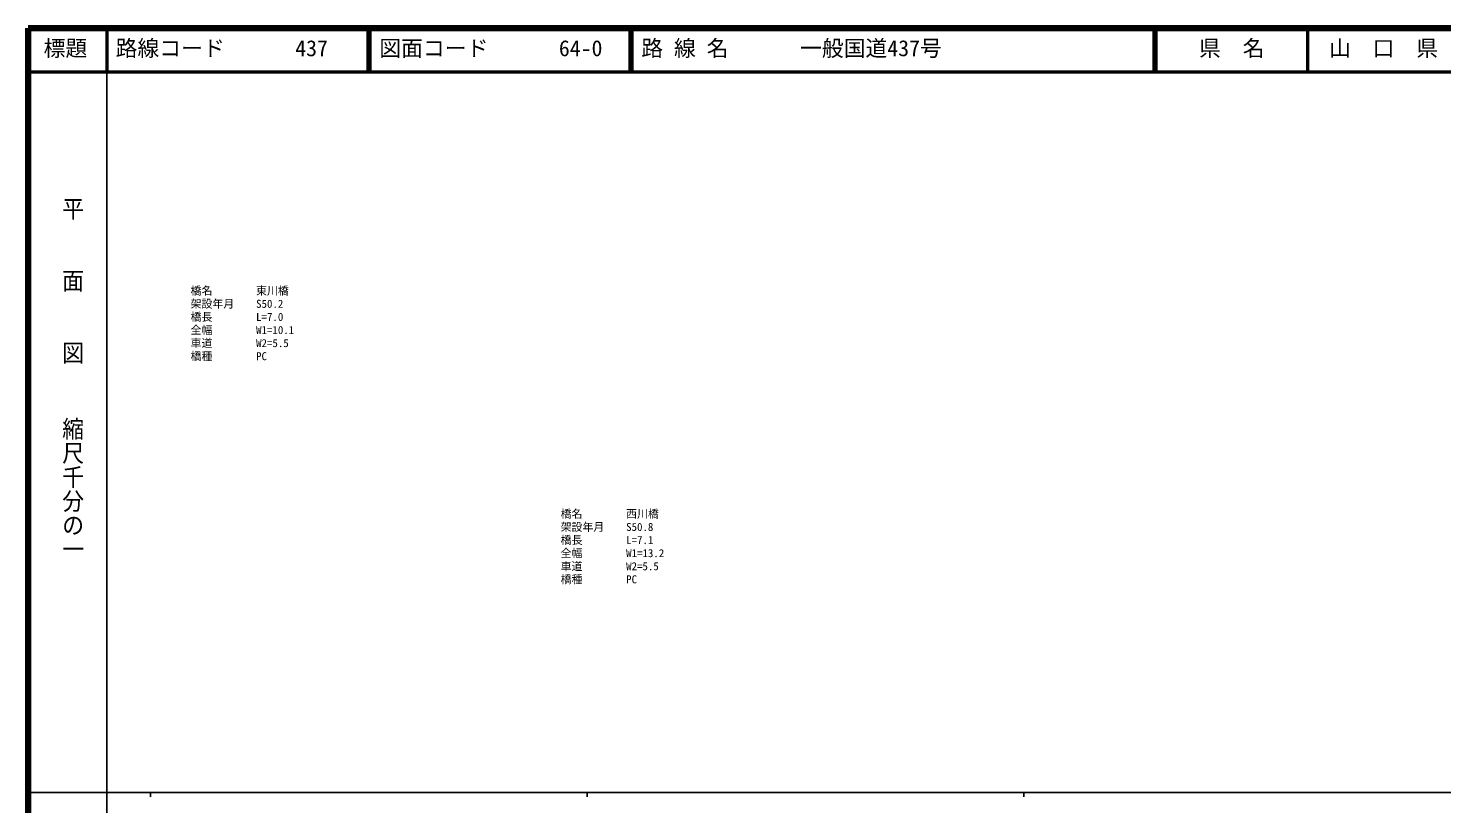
# Model space of a CAD drawing. Units: millimetres on the paper, with parts at other scales. Extents: x 40 to 680, y 20 to 380.
# Drawn here: x 40 to 363.7, y 202.4 to 380 of the extents above; entities that cross this region are included whole.
import ezdxf
from ezdxf.enums import TextEntityAlignment as Align

# ---------------------------------------------------------------- set-up
doc = ezdxf.new("R2010")
doc.units = ezdxf.units.MM
doc.layers.add('M-BMK-HTXT', color=7, linetype='Continuous')
doc.layers.add('M-TTL-TXT', color=7, linetype='Continuous')
for name, color, linetype, lineweight in [('M-TTL', 2, 'Continuous', 140), ('M-TTL-BAND', 7, 'Continuous', 25), ('M-TTL-LINE', 7, 'Continuous', 50)]:
    doc.layers.add(name, color=color, linetype=linetype, lineweight=lineweight)
doc.styles.add('@ＭＳ ゴシック', font='')
doc.styles.add('ＭＳ ゴシック', font='')
doc.styles.get('@ＭＳ ゴシック').set_extended_font_data('@MS Gothic')
doc.styles.get('ＭＳ ゴシック').set_extended_font_data('MS Gothic')

msp = doc.modelspace()

# ---------------------------------------------------------------- linework, layer by layer
at = {"layer": 'M-TTL'}
for p, q in [((40, 380), (40, 20)), ((680, 380), (40, 380))]:
    msp.add_line(p, q, dxfattribs=at)
at = {"layer": 'M-TTL-BAND'}
for p, q in [((58, 370), (58, 20)), ((40, 205), (579, 205)), ((68, 205), (68, 204)), ((168, 205), (168, 204)), ((268, 205), (268, 204))]:
    msp.add_line(p, q, dxfattribs=at)
at = {"layer": 'M-TTL-LINE'}
for p, q in [((58, 380), (58, 370)), ((117.75, 380), (117.75, 370)), ((118.25, 380), (118.25, 370)), ((177.75, 380), (177.75, 370)), ((178.25, 380), (178.25, 370)), ((297.75, 380), (297.75, 370)), ((298.25, 380), (298.25, 370)), ((333, 380), (333, 370)), ((40, 370), (680, 370))]:
    msp.add_line(p, q, dxfattribs=at)

# ---------------------------------------------------------------- texts
at = {"layer": 'M-BMK-HTXT', "style": 'ＭＳ ゴシック'}
for s, p in [('橋名\u3000\u3000\u3000\u3000東川橋', (77.173, 318.432)), ('架設年月\u3000\u3000S50.2', (77.173, 315.432)), ('橋長\u3000\u3000\u3000\u3000L=7.0', (77.173, 312.432)), ('全幅\u3000\u3000\u3000\u3000W1=10.1', (77.173, 309.432)), ('車道\u3000\u3000\u3000\u3000W2=5.5', (77.173, 306.432)), ('橋種\u3000\u3000\u3000\u3000PC', (77.173, 303.432)), ('橋名\u3000\u3000\u3000\u3000西川橋', (161.921, 267.33)), ('架設年月\u3000\u3000S50.8', (161.921, 264.33)), ('橋長\u3000\u3000\u3000\u3000L=7.1', (161.921, 261.33)), ('全幅\u3000\u3000\u3000\u3000W1=13.2', (161.921, 258.33)), ('車道\u3000\u3000\u3000\u3000W2=5.5', (161.921, 255.33)), ('橋種\u3000\u3000\u3000\u3000PC', (161.921, 252.33))]:
    msp.add_text(s, height=1.833, dxfattribs=at).set_placement(p, align=Align.BOTTOM_LEFT)
at = {"layer": 'M-TTL-BAND', "style": '@ＭＳ ゴシック', "width": 1.1}
for s, p in [('平\u3000\u3000面\u3000\u3000図', (47.277, 341.475)), ('縮尺千分の一', (47.277, 291.03))]:
    msp.add_text(s, height=3.666, rotation=270, dxfattribs=at).set_placement(p, align=Align.BOTTOM_LEFT)
at = {"layer": 'M-TTL-TXT', "style": 'ＭＳ ゴシック'}
for s, p in [('標題', (43.5, 372.5)), ('路線コード', (60, 372.5)), ('437', (101.142, 372.5)), ('図面コード', (120.38, 372.5)), ('64-0', (161.521, 372.5)), ('路 線 名', (180.38, 372.5)), ('一般国道437号', (216.734, 372.5)), ('県\u3000名', (308.125, 372.5)), ('山\u3000口\u3000県', (337.875, 372.5))]:
    msp.add_text(s, height=3.666, dxfattribs=at).set_placement(p, align=Align.BOTTOM_LEFT)

doc.saveas('drawing.dxf')
